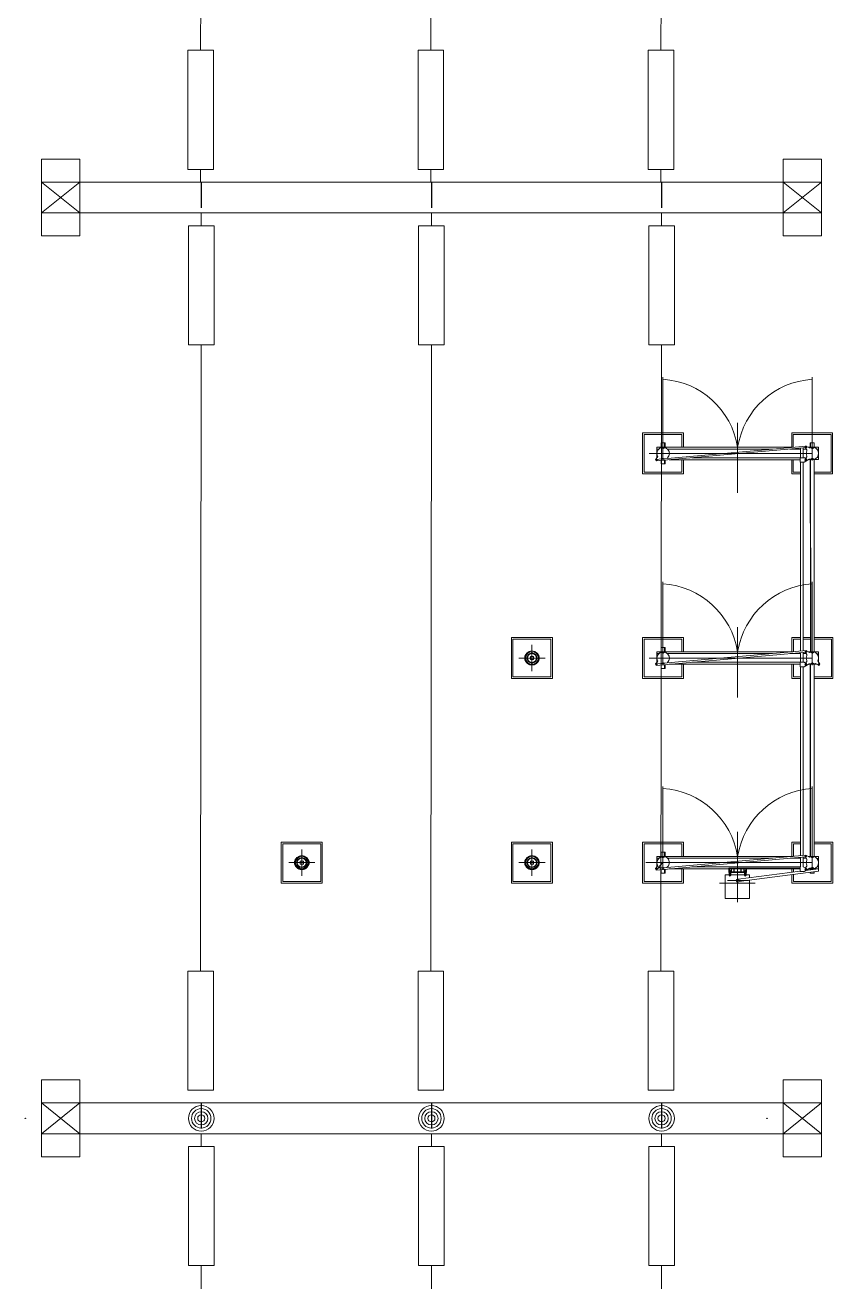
# Model space of a CAD drawing. Header units: metres. Extents: x 252 to 379, y 116 to 201.
# Drawn here: x 320.11 to 335.9, y 138.37 to 162.94 of the extents above; entities that cross this region are included whole.
import ezdxf

# ---------------------------------------------------------------- set-up
doc = ezdxf.new("R2010")
doc.units = ezdxf.units.M
doc.linetypes.add('ACAD_ISO10W100', pattern=[18.5, 12, -3, 0.5, -3])
doc.linetypes.add('DASHED', pattern=[0.75, 0.5, -0.25])
for name, color, linetype, lineweight in [('C-ESTRUCTURA', 94, 'Continuous', 9), ('E-CONDUCTOR', 40, 'Continuous', 15), ('KOMPONENTE', 7, 'Continuous', 5), ('L-STRUCTUR_SET_A', 94, 'Continuous', 9)]:
    doc.layers.add(name, color=color, linetype=linetype, lineweight=lineweight)
doc.layers.add('ESTRUCTURAS', color=1, linetype='Continuous')
doc.layers.add('NOPRINT', color=13, linetype='DASHED', plot=False)

# ---------------------------------------------------------------- blocks, each defined once
blk = doc.blocks.new('set_2s_1d')
at = {"layer": 'C-ESTRUCTURA'}
for p, q in [((5.679, 2.251), (5.679, 0.751)), ((6.429, 2.251), (5.679, 2.251)), ((5.679, 2.251), (5.679, 0.751)), ((6.429, 2.251), (5.679, 2.251)), ((6.429, 2.251), (6.429, 0.751)), ((6.429, 2.251), (6.429, 0.751)), ((20.179, 2.251), (20.179, 0.751)), ((20.929, 2.251), (20.179, 2.251)), ((20.179, 2.251), (20.179, 0.751)), ((20.929, 2.251), (20.179, 2.251)), ((20.929, 2.251), (20.929, 0.751)), ((20.929, 2.251), (20.929, 0.751)), ((5.679, 1.201), (6.429, 1.801)), ((6.429, 1.201), (5.679, 1.801)), ((5.679, 1.201), (6.429, 1.801)), ((6.429, 1.201), (5.679, 1.801)), ((6.429, 1.801), (20.179, 1.801)), ((6.429, 1.801), (20.179, 1.801)), ((20.179, 1.201), (20.929, 1.801)), ((20.929, 1.201), (20.179, 1.801)), ((20.179, 1.201), (20.929, 1.801)), ((20.929, 1.201), (20.179, 1.801)), ((6.429, 1.201), (20.179, 1.201)), ((6.429, 1.201), (20.179, 1.201)), ((6.429, 0.751), (5.679, 0.751)), ((6.429, 0.751), (5.679, 0.751)), ((20.929, 0.751), (20.179, 0.751)), ((20.929, 0.751), (20.179, 0.751)), ((5.679, -15.749), (5.679, -17.249)), ((6.429, -15.749), (5.679, -15.749)), ((5.679, -15.749), (5.679, -17.249)), ((6.429, -15.749), (5.679, -15.749)), ((6.429, -15.749), (6.429, -17.249)), ((6.429, -15.749), (6.429, -17.249)), ((20.179, -15.749), (20.179, -17.249)), ((20.929, -15.749), (20.179, -15.749)), ((20.179, -15.749), (20.179, -17.249)), ((20.929, -15.749), (20.179, -15.749)), ((20.929, -15.749), (20.929, -17.249)), ((20.929, -15.749), (20.929, -17.249)), ((5.679, -16.799), (6.429, -16.199)), ((6.429, -16.799), (5.679, -16.199)), ((5.679, -16.799), (6.429, -16.199)), ((6.429, -16.799), (5.679, -16.199)), ((6.429, -16.199), (20.179, -16.199)), ((6.429, -16.199), (20.179, -16.199)), ((20.179, -16.799), (20.929, -16.199)), ((20.929, -16.799), (20.179, -16.199)), ((20.179, -16.799), (20.929, -16.199)), ((20.929, -16.799), (20.179, -16.199)), ((6.429, -16.799), (20.179, -16.799)), ((6.429, -16.799), (20.179, -16.799)), ((6.429, -17.249), (5.679, -17.249)), ((6.429, -17.249), (5.679, -17.249)), ((20.929, -17.249), (20.179, -17.249)), ((20.929, -17.249), (20.179, -17.249))]:
    blk.add_line(p, q, dxfattribs=at)
at = {"layer": 'C-ESTRUCTURA', "flags": 128}
for points in [[(5.679, 1.801), (6.429, 1.801)], [(5.679, 1.801), (6.429, 1.801)], [(20.179, 1.801), (20.929, 1.801)], [(20.179, 1.801), (20.929, 1.801)], [(5.679, 1.201), (6.429, 1.201)], [(5.679, 1.201), (6.429, 1.201)], [(20.179, 1.201), (20.929, 1.201)], [(20.179, 1.201), (20.929, 1.201)], [(5.679, -16.199), (6.429, -16.199)], [(5.679, -16.199), (6.429, -16.199)], [(20.179, -16.199), (20.929, -16.199)], [(20.179, -16.199), (20.929, -16.199)], [(5.679, -16.799), (6.429, -16.799)], [(5.679, -16.799), (6.429, -16.799)], [(20.179, -16.799), (20.929, -16.799)], [(20.179, -16.799), (20.929, -16.799)]]:
    blk.add_lwpolyline(points, dxfattribs=at)
at = {"layer": 'E-CONDUCTOR'}
for p, q in [((8.792, 4.381), (8.804, 16.621)), ((13.292, 4.381), (13.304, 16.621)), ((17.792, 4.381), (17.804, 16.621)), ((9.042, 4.381), (8.542, 4.381)), ((8.542, 4.381), (8.542, 2.051)), ((9.042, 2.051), (9.042, 4.381)), ((13.542, 4.381), (13.042, 4.381)), ((13.042, 4.381), (13.042, 2.051)), ((13.542, 2.051), (13.542, 4.381)), ((18.042, 4.381), (17.542, 4.381)), ((17.542, 4.381), (17.542, 2.051)), ((18.042, 2.051), (18.042, 4.381)), ((8.542, 2.051), (9.042, 2.051)), ((8.792, 1.801), (8.792, 2.051)), ((13.042, 2.051), (13.542, 2.051)), ((13.292, 1.801), (13.292, 2.051)), ((17.542, 2.051), (18.042, 2.051)), ((17.792, 1.801), (17.792, 2.051)), ((8.804, 1.201), (8.804, 0.951)), ((13.304, 1.201), (13.304, 0.951)), ((17.804, 1.201), (17.804, 0.951)), ((8.554, -1.379), (8.554, 0.951)), ((8.554, 0.951), (9.054, 0.951)), ((9.054, 0.951), (9.054, -1.379)), ((13.054, -1.379), (13.054, 0.951)), ((13.054, 0.951), (13.554, 0.951)), ((13.554, 0.951), (13.554, -1.379)), ((17.554, -1.379), (17.554, 0.951)), ((17.554, 0.951), (18.054, 0.951)), ((18.054, 0.951), (18.054, -1.379)), ((9.054, -1.379), (8.554, -1.379)), ((8.792, -13.619), (8.804, -1.379)), ((13.554, -1.379), (13.054, -1.379)), ((13.292, -13.619), (13.304, -1.379)), ((18.054, -1.379), (17.554, -1.379)), ((17.792, -13.619), (17.804, -1.379)), ((9.042, -13.619), (8.542, -13.619)), ((8.542, -13.619), (8.542, -15.949)), ((9.042, -15.949), (9.042, -13.619)), ((13.542, -13.619), (13.042, -13.619)), ((13.042, -13.619), (13.042, -15.949)), ((13.542, -15.949), (13.542, -13.619)), ((18.042, -13.619), (17.542, -13.619)), ((17.542, -13.619), (17.542, -15.949)), ((18.042, -15.949), (18.042, -13.619)), ((8.542, -15.949), (9.042, -15.949)), ((13.042, -15.949), (13.542, -15.949)), ((17.542, -15.949), (18.042, -15.949)), ((8.804, -16.799), (8.804, -17.049)), ((13.304, -16.799), (13.304, -17.049)), ((17.804, -16.799), (17.804, -17.049)), ((8.554, -19.379), (8.554, -17.049)), ((8.554, -17.049), (9.054, -17.049)), ((9.054, -17.049), (9.054, -19.379)), ((13.054, -19.379), (13.054, -17.049)), ((13.054, -17.049), (13.554, -17.049)), ((13.554, -17.049), (13.554, -19.379)), ((17.554, -19.379), (17.554, -17.049)), ((17.554, -17.049), (18.054, -17.049)), ((18.054, -17.049), (18.054, -19.379)), ((9.054, -19.379), (8.554, -19.379)), ((8.792, -31.619), (8.804, -19.379)), ((13.554, -19.379), (13.054, -19.379)), ((13.292, -31.619), (13.304, -19.379)), ((18.054, -19.379), (17.554, -19.379)), ((17.792, -31.619), (17.804, -19.379))]:
    blk.add_line(p, q, dxfattribs=at)
for centre, radius in [((8.804, -16.499), 0.25), ((8.804, -16.499), 0.19), ((8.804, -16.499), 0.13), ((8.804, -16.499), 0.07), ((13.304, -16.499), 0.25), ((13.304, -16.499), 0.19), ((13.304, -16.499), 0.13), ((13.304, -16.499), 0.07), ((17.804, -16.499), 0.25), ((17.804, -16.499), 0.19), ((17.804, -16.499), 0.13), ((17.804, -16.499), 0.07)]:
    blk.add_circle(centre, radius, dxfattribs=at)
at = {"layer": 'ESTRUCTURAS'}
for centre in [(5.364, -16.499), (19.864, -16.499)]:
    blk.add_circle(centre, 0.00371, dxfattribs=at)
at = {"layer": 'KOMPONENTE', "color": 1}
for p, q in [((17.831, -3.642), (17.831, -2.013)), ((20.751, -3.642), (20.751, -2.013)), ((19.291, -4.272), (19.291, -3.131)), ((17.75, -3.415), (17.714, -3.415)), ((17.796, -3.295), (17.796, -3.379)), ((17.861, -3.395), (17.801, -3.395)), ((17.831, -3.36), (17.831, -3.425)), ((17.863, -3.295), (17.863, -3.379)), ((17.871, -3.295), (17.871, -3.379)), ((20.522, -3.397), (20.522, -3.583)), ((20.569, -3.583), (20.569, -3.392)), ((20.63, -3.415), (20.569, -3.415)), ((20.615, -3.39), (20.641, -3.432)), ((20.686, -3.388), (20.639, -3.362)), ((20.711, -3.295), (20.711, -3.379)), ((20.718, -3.295), (20.718, -3.379)), ((20.721, -3.395), (20.781, -3.395)), ((20.751, -3.355), (20.751, -3.42)), ((20.786, -3.295), (20.786, -3.379)), ((20.874, -3.418), (20.841, -3.418)), ((17.561, -3.5), (20.751, -3.5)), ((17.723, -3.572), (17.688, -3.617)), ((17.796, -3.636), (17.796, -3.705)), ((17.861, -3.605), (17.801, -3.605)), ((17.831, -3.575), (17.831, -3.635)), ((17.863, -3.63), (17.863, -3.705)), ((17.871, -3.63), (17.871, -3.705)), ((18.395, -3.584), (20.597, -3.584)), ((20.522, -3.673), (20.521, -5.072)), ((20.569, -4.864), (20.569, -3.673)), ((20.641, -3.567), (20.618, -3.601)), ((20.711, -3.622), (20.711, -4.862)), ((20.718, -3.622), (20.718, -5.344)), ((20.721, -3.605), (20.781, -3.605)), ((20.751, -3.575), (20.751, -3.635)), ((20.786, -3.622), (20.786, -5.344)), ((20.841, -3.583), (20.874, -3.583)), ((20.569, -7.362), (20.571, -4.864)), ((20.713, -4.862), (20.713, -7.379)), ((20.523, -5.072), (20.522, -7.366)), ((20.721, -5.344), (20.721, -7.379)), ((20.788, -5.344), (20.788, -7.379)), ((17.831, -7.642), (17.831, -6.013)), ((20.751, -7.642), (20.751, -6.013)), ((17.796, -7.379), (17.796, -7.295)), ((17.831, -7.365), (17.831, -7.425)), ((17.863, -7.379), (17.863, -7.295)), ((17.871, -7.379), (17.871, -7.295)), ((19.291, -8.272), (19.291, -7.131)), ((20.686, -7.388), (20.639, -7.362)), ((20.751, -7.365), (20.751, -7.425)), ((17.561, -7.5), (20.079, -7.5)), ((17.561, -7.5), (20.751, -7.5)), ((17.723, -7.572), (17.688, -7.617)), ((17.75, -7.415), (17.714, -7.415)), ((17.861, -7.395), (17.801, -7.395)), ((17.861, -7.605), (17.801, -7.605)), ((17.831, -7.575), (17.831, -7.635)), ((17.891, -7.5), (17.846, -7.5)), ((18.395, -7.584), (20.594, -7.583)), ((20.522, -7.397), (20.522, -7.403)), ((20.522, -7.402), (20.522, -7.583)), ((20.522, -7.403), (20.522, -7.583)), ((20.569, -7.396), (20.569, -7.392)), ((20.569, -7.583), (20.569, -7.395)), ((20.569, -7.583), (20.569, -7.396)), ((20.63, -7.415), (20.569, -7.415)), ((20.615, -7.39), (20.641, -7.432)), ((20.615, -7.39), (20.641, -7.432)), ((20.641, -7.567), (20.618, -7.601)), ((20.721, -7.395), (20.781, -7.395)), ((20.721, -7.605), (20.781, -7.605)), ((20.751, -7.575), (20.751, -7.635)), ((20.872, -7.643), (20.813, -7.607)), ((20.874, -7.418), (20.841, -7.418)), ((20.896, -7.619), (20.862, -7.555)), ((17.796, -7.636), (17.796, -7.705)), ((17.863, -7.63), (17.863, -7.705)), ((17.871, -7.629), (17.871, -7.705)), ((20.522, -7.673), (20.522, -11.366)), ((20.569, -11.362), (20.569, -7.673)), ((20.711, -7.622), (20.711, -11.379)), ((20.718, -7.622), (20.718, -11.379)), ((20.786, -7.622), (20.786, -11.379)), ((17.831, -11.642), (17.831, -10.013)), ((20.751, -11.642), (20.751, -10.013)), ((20.751, -11.642), (20.751, -10.7)), ((17.796, -11.379), (17.796, -11.295)), ((17.863, -11.379), (17.863, -11.295)), ((17.871, -11.379), (17.871, -11.295)), ((19.291, -12.272), (19.291, -11.131)), ((17.498, -11.5), (20.751, -11.5)), ((17.75, -11.415), (17.714, -11.415)), ((17.831, -11.5), (17.721, -11.612)), ((17.861, -11.395), (17.801, -11.395)), ((17.831, -11.425), (17.831, -11.365)), ((20.522, -11.397), (20.522, -11.583)), ((20.569, -11.415), (20.569, -11.393)), ((20.569, -11.583), (20.569, -11.393)), ((20.63, -11.415), (20.569, -11.415)), ((20.615, -11.39), (20.641, -11.432)), ((20.686, -11.388), (20.639, -11.362)), ((20.721, -11.395), (20.781, -11.395)), ((20.751, -11.425), (20.751, -11.365)), ((20.874, -11.418), (20.841, -11.418)), ((17.723, -11.571), (17.688, -11.617)), ((17.796, -11.636), (17.796, -11.705)), ((17.861, -11.605), (17.801, -11.605)), ((17.831, -11.638), (17.831, -11.573)), ((17.863, -11.63), (17.863, -11.705)), ((17.871, -11.629), (17.871, -11.705)), ((18.396, -11.583), (20.522, -11.583)), ((19.116, -11.61), (19.116, -11.69)), ((19.171, -11.61), (19.116, -11.61)), ((19.466, -11.681), (19.116, -11.681)), ((19.466, -11.69), (19.116, -11.69)), ((19.13, -11.691), (19.13, -11.682)), ((19.136, -11.661), (19.136, -11.67)), ((19.136, -11.672), (19.136, -11.681)), ((19.137, -11.691), (19.137, -11.682)), ((19.141, -11.63), (19.141, -11.769)), ((19.145, -11.691), (19.145, -11.682)), ((19.147, -11.661), (19.147, -11.67)), ((19.147, -11.672), (19.147, -11.681)), ((19.152, -11.691), (19.152, -11.682)), ((19.226, -11.61), (19.171, -11.61)), ((19.171, -11.622), (19.171, -11.69)), ((19.218, -11.622), (19.218, -11.69)), ((19.356, -11.61), (19.226, -11.61)), ((19.226, -11.622), (19.226, -11.69)), ((19.303, -11.823), (20.515, -11.668)), ((20.874, -11.665), (19.315, -11.868)), ((19.356, -11.61), (19.411, -11.61)), ((19.356, -11.622), (19.356, -11.69)), ((19.363, -11.622), (19.363, -11.69)), ((19.411, -11.61), (20.515, -11.61)), ((19.411, -11.622), (19.411, -11.69)), ((19.43, -11.691), (19.43, -11.682)), ((19.436, -11.661), (19.436, -11.67)), ((19.436, -11.672), (19.436, -11.681)), ((19.437, -11.691), (19.437, -11.682)), ((19.441, -11.63), (19.441, -11.769)), ((19.445, -11.691), (19.445, -11.682)), ((19.447, -11.661), (19.447, -11.67)), ((19.447, -11.672), (19.447, -11.681)), ((19.452, -11.691), (19.452, -11.682)), ((19.466, -11.622), (19.466, -11.69)), ((20.641, -11.567), (20.618, -11.601)), ((20.62, -11.655), (20.874, -11.622)), ((20.711, -11.622), (20.711, -11.647)), ((20.711, -11.697), (20.711, -11.705)), ((20.718, -11.622), (20.718, -11.645)), ((20.718, -11.695), (20.718, -11.705)), ((20.721, -11.605), (20.781, -11.605)), ((20.751, -11.64), (20.751, -11.575)), ((20.786, -11.622), (20.786, -11.632)), ((20.786, -11.682), (20.786, -11.705)), ((20.841, -11.583), (20.874, -11.583)), ((20.842, -11.671), (20.874, -11.665)), ((20.874, -11.665), (20.874, -11.622)), ((19.501, -11.851), (19.09, -11.851))]:
    blk.add_line(p, q, dxfattribs=at)
at = {"layer": 'KOMPONENTE', "color": 1, "linetype": 'ACAD_ISO10W100', "ltscale": 0.5}
for p, q in [((15.27, -7.756), (15.27, -7.244)), ((15.526, -7.5), (15.014, -7.5)), ((10.77, -11.756), (10.77, -11.244)), ((15.27, -11.756), (15.27, -11.244)), ((11.026, -11.5), (10.514, -11.5)), ((15.526, -11.5), (15.014, -11.5))]:
    blk.add_line(p, q, dxfattribs=at)
at = {"layer": 'KOMPONENTE', "color": 1}
for points in [[(19.291, -2.9), (19.291, -3.6)], [(20.64, -3.356), (20.644, -3.386), (17.695, -3.645), (17.688, -3.617), (17.821, -3.605)], [(20.372, -3.379), (17.714, -3.379), (17.714, -3.584)], [(17.871, -3.295), (17.796, -3.295)], [(17.842, -3.604), (20.64, -3.356)], [(19.971, -3.415), (17.921, -3.415)], [(20.424, -3.415), (20.313, -3.415)], [(20.522, -3.415), (20.424, -3.415)], [(20.675, -3.622), (20.874, -3.622), (20.874, -3.379), (20.669, -3.379)], [(20.786, -3.295), (20.711, -3.295)], [(17.953, -3.623), (20.517, -3.623)], [(20.515, -3.583), (20.515, -3.673), (20.589, -3.673), (20.69, -3.614)], [(20.594, -3.583), (20.637, -3.614)], [(17.871, -3.705), (17.796, -3.705)], [(19.291, -6.9), (19.291, -7.6)], [(20.638, -7.356), (20.642, -7.386), (17.695, -7.645), (17.688, -7.617), (17.82, -7.605)], [(17.871, -7.295), (17.796, -7.295)], [(17.842, -7.604), (20.638, -7.356)], [(20.37, -7.379), (17.714, -7.379), (17.714, -7.584)], [(19.97, -7.415), (17.921, -7.415)], [(20.424, -7.415), (20.314, -7.415)], [(20.522, -7.415), (20.424, -7.415)], [(20.515, -7.583), (20.515, -7.673), (20.589, -7.673), (20.69, -7.614)], [(20.594, -7.583), (20.637, -7.614)], [(20.874, -7.578), (20.874, -7.379), (20.669, -7.379)], [(17.871, -7.705), (17.796, -7.705)], [(17.953, -7.623), (20.515, -7.623)], [(20.675, -7.622), (20.838, -7.622)], [(19.291, -10.9), (19.291, -11.6)], [(17.871, -11.295), (17.796, -11.295)], [(20.623, -11.357), (20.627, -11.387), (17.695, -11.645), (17.688, -11.617), (17.82, -11.605)], [(17.714, -11.5), (17.714, -11.379), (19.449, -11.379)], [(20.378, -11.379), (17.714, -11.379), (17.714, -11.583)], [(17.842, -11.603), (20.623, -11.357)], [(19.971, -11.415), (17.921, -11.415)], [(20.424, -11.415), (20.315, -11.415)], [(20.522, -11.415), (20.424, -11.415)], [(20.675, -11.622), (20.874, -11.622), (20.874, -11.379), (20.669, -11.379)], [(17.871, -11.705), (17.796, -11.705)], [(17.953, -11.622), (20.515, -11.622)], [(19.522, -11.779), (19.522, -11.736), (19.049, -11.736), (19.049, -12.199), (19.522, -12.199), (19.522, -11.841)], [(19.127, -11.67), (19.127, -11.661)], [(19.127, -11.681), (19.127, -11.672)], [(19.13, -11.682), (19.152, -11.682)], [(19.131, -11.66), (19.151, -11.66)], [(19.131, -11.671), (19.151, -11.671)], [(19.131, -11.671), (19.151, -11.671)], [(19.14, -11.67), (19.14, -11.661)], [(19.14, -11.681), (19.14, -11.672)], [(19.155, -11.67), (19.155, -11.661)], [(19.155, -11.681), (19.155, -11.672)], [(19.291, -11.55), (19.291, -12.25)], [(19.427, -11.67), (19.427, -11.661)], [(19.427, -11.681), (19.427, -11.672)], [(19.43, -11.682), (19.452, -11.682)], [(19.431, -11.66), (19.451, -11.66)], [(19.431, -11.671), (19.451, -11.671)], [(19.431, -11.671), (19.451, -11.671)], [(19.44, -11.67), (19.44, -11.661)], [(19.44, -11.681), (19.44, -11.672)], [(19.455, -11.67), (19.455, -11.661)], [(19.455, -11.681), (19.455, -11.672)], [(19.522, -11.795), (19.522, -11.779)], [(20.515, -11.583), (20.515, -11.673), (20.589, -11.673), (20.69, -11.613)], [(20.569, -11.583), (20.637, -11.614)], [(20.786, -11.705), (20.711, -11.705)], [(18.936, -11.9), (19.636, -11.9)]]:
    blk.add_lwpolyline(points, dxfattribs=at)
for points in [[(15.301, -7.532), (15.301, -7.469), (15.238, -7.469), (15.238, -7.532)], [(10.801, -11.532), (10.801, -11.469), (10.738, -11.469), (10.738, -11.532)], [(15.301, -11.532), (15.301, -11.469), (15.238, -11.469), (15.238, -11.532)], [(19.126, -11.704), (19.13, -11.691), (19.152, -11.691), (19.156, -11.704)], [(19.126, -11.704), (19.126, -11.753), (19.156, -11.753), (19.156, -11.704)], [(19.13, -11.71), (19.13, -11.749), (19.135, -11.749), (19.135, -11.71)], [(19.152, -11.71), (19.152, -11.749), (19.146, -11.749), (19.146, -11.71)], [(19.426, -11.704), (19.43, -11.691), (19.452, -11.691), (19.456, -11.704)], [(19.426, -11.704), (19.426, -11.753), (19.456, -11.753), (19.456, -11.704)], [(19.43, -11.71), (19.43, -11.749), (19.435, -11.749), (19.435, -11.71)], [(19.452, -11.71), (19.452, -11.749), (19.446, -11.749), (19.446, -11.71)]]:
    blk.add_lwpolyline(points, close=True, dxfattribs=at)
for points in [[(19.131, -11.66), (19.131, -11.658, -0.414214), (19.135, -11.654), (19.146, -11.654, -0.414214), (19.15, -11.658), (19.15, -11.66)], [(19.431, -11.66), (19.431, -11.658, -0.414214), (19.435, -11.654), (19.446, -11.654, -0.414214), (19.45, -11.658), (19.45, -11.66)]]:
    blk.add_lwpolyline(points, format="xyb", close=True, dxfattribs=at)
for centre, radius in [((17.831, -3.395), 0.011), ((20.625, -3.372), 0.0149), ((20.625, -3.372), 0.00347), ((20.751, -3.395), 0.011), ((17.706, -3.629), 0.0137), ((17.706, -3.629), 0.00347), ((17.831, -3.605), 0.011), ((20.626, -3.629), 0.0188), ((20.626, -3.629), 0.0149), ((20.626, -3.629), 0.00347), ((20.751, -3.605), 0.011), ((15.269, -7.5), 0.138), ((20.625, -7.372), 0.0149), ((20.625, -7.372), 0.00347), ((15.27, -7.5), 0.121), ((15.27, -7.5), 0.098), ((15.269, -7.5), 0.0875), ((15.269, -7.5), 0.0875), ((17.706, -7.629), 0.0137), ((17.831, -7.395), 0.011), ((17.831, -7.605), 0.011), ((20.626, -7.629), 0.0188), ((20.626, -7.629), 0.0149), ((20.751, -7.395), 0.011), ((20.751, -7.605), 0.011), ((20.88, -7.627), 0.0181), ((20.88, -7.627), 0.0122), ((17.706, -7.629), 0.00347), ((20.626, -7.629), 0.00347), ((20.88, -7.627), 0.00385), ((10.769, -11.5), 0.138), ((10.77, -11.5), 0.121), ((10.77, -11.5), 0.098), ((10.769, -11.5), 0.0875), ((10.769, -11.5), 0.0875), ((15.269, -11.5), 0.138), ((15.27, -11.5), 0.121), ((15.27, -11.5), 0.098), ((15.269, -11.5), 0.0875), ((15.269, -11.5), 0.0875), ((17.831, -11.395), 0.011), ((20.625, -11.372), 0.0149), ((20.625, -11.372), 0.00347), ((20.751, -11.395), 0.011), ((17.706, -11.629), 0.0137), ((17.706, -11.629), 0.00347), ((17.831, -11.605), 0.011), ((20.626, -11.629), 0.0188), ((20.626, -11.629), 0.0149), ((20.626, -11.629), 0.00347), ((20.751, -11.605), 0.011), ((19.291, -11.851), 0.0303)]:
    blk.add_circle(centre, radius, dxfattribs=at)
for centre, radius, start, end in [((17.731, -3.627), 1.579, 9.0214, 86.3827), ((20.851, -3.627), 1.579, 93.6173, 170.9786), ((17.835, -3.501), 0.121, 315.7119, 205.0789), ((20.623, -3.443), 0.021, 337.9759, 31.0904), ((20.697, -3.368), 0.0226, 242.0848, 289.5903), ((20.753, -3.5), 0.121, 247.2448, 113.8398), ((17.709, -3.56), 0.0188, 322.2053, 25.0789), ((20.753, -3.5), 0.121, 155.88, 205.0147), ((20.624, -3.557), 0.02, 329.5265, 23.9199), ((20.7, -3.63), 0.0191, 65.3962, 121.3052), ((17.731, -7.627), 1.579, 9.0214, 86.3827), ((20.851, -7.627), 1.579, 93.6173, 170.9786), ((17.835, -7.501), 0.121, 315.7119, 205.0789), ((17.709, -7.56), 0.0188, 322.2053, 25.0789), ((20.753, -7.5), 0.121, 155.88, 205.0147), ((20.623, -7.443), 0.021, 337.9759, 31.0904), ((20.624, -7.557), 0.02, 329.5265, 15.8454), ((20.697, -7.369), 0.0224, 239.7926, 289.6324), ((20.7, -7.636), 0.0248, 75.9212, 114.2126), ((20.753, -7.5), 0.121, 334.4508, 113.8398), ((20.753, -7.5), 0.121, 247.2448, 298.1404), ((20.812, -7.61), 0.003, 59.0322, 118.1404), ((20.865, -7.554), 0.003, 154.4508, 207.7585), ((17.731, -11.627), 1.579, 9.0214, 86.3827), ((20.851, -11.627), 1.579, 93.6173, 170.9786), ((17.835, -11.501), 0.121, 307.0829, 205.0141), ((20.753, -11.501), 0.121, 155.88, 205.0147), ((20.622, -11.443), 0.022, 338.3098, 30.5019), ((20.697, -11.368), 0.0226, 242.0848, 289.5903), ((20.753, -11.5), 0.121, 247.2448, 113.8398), ((17.709, -11.56), 0.0188, 322.2053, 25.0789), ((17.831, -11.5), 0.117, 225.558, 247.1618), ((19.131, -11.669), 0.00845, 58.704, 121.296), ((19.131, -11.663), 0.00845, 238.704, 301.296), ((19.131, -11.679), 0.00845, 58.704, 121.296), ((19.131, -11.673), 0.00845, 238.704, 301.296), ((19.141, -11.673), 0.0125, 64.3953, 115.6059), ((19.141, -11.658), 0.0125, 244.3941, 295.6047), ((19.141, -11.683), 0.0125, 64.3953, 115.6059), ((19.141, -11.669), 0.0125, 244.3941, 295.6047), ((19.151, -11.669), 0.00845, 58.7026, 121.2974), ((19.151, -11.663), 0.00845, 238.7026, 301.2974), ((19.151, -11.679), 0.00845, 58.7026, 121.2974), ((19.151, -11.673), 0.00845, 238.7026, 301.2974), ((19.431, -11.669), 0.00845, 58.704, 121.296), ((19.431, -11.663), 0.00845, 238.704, 301.296), ((19.431, -11.679), 0.00845, 58.704, 121.296), ((19.431, -11.673), 0.00845, 238.704, 301.296), ((19.441, -11.673), 0.0125, 64.3953, 115.6059), ((19.441, -11.658), 0.0125, 244.3941, 295.6047), ((19.441, -11.683), 0.0125, 64.3953, 115.6059), ((19.441, -11.669), 0.0125, 244.3941, 295.6047), ((19.451, -11.669), 0.00845, 58.7026, 121.2974), ((19.451, -11.663), 0.00845, 238.7026, 301.2974), ((19.451, -11.679), 0.00845, 58.7026, 121.2974), ((19.451, -11.673), 0.00845, 238.7026, 301.2974), ((20.625, -11.557), 0.0189, 328.708, 16.1426), ((20.7, -11.63), 0.0191, 65.3962, 121.3052)]:
    blk.add_arc(centre, radius, start, end, dxfattribs=at)
at = {"layer": 'L-STRUCTUR_SET_A'}
for points in [[(18.231, -3.623), (18.231, -3.9), (17.431, -3.9), (17.431, -3.1), (18.231, -3.1), (18.231, -3.379)], [(18.201, -3.623), (18.201, -3.87), (17.461, -3.87), (17.461, -3.13), (18.201, -3.13), (18.201, -3.379)], [(20.349, -3.379), (20.349, -3.1), (21.149, -3.1), (21.149, -3.9), (20.786, -3.9)], [(20.379, -3.379), (20.379, -3.13), (21.119, -3.13), (21.119, -3.87), (20.786, -3.87)], [(20.522, -3.9), (20.349, -3.9), (20.349, -3.623)], [(20.522, -3.87), (20.379, -3.87), (20.379, -3.623)], [(20.718, -3.87), (20.711, -3.87)], [(20.718, -3.9), (20.711, -3.9)], [(15.669, -7.623), (15.669, -7.9), (14.869, -7.9), (14.869, -7.1), (15.669, -7.1), (15.669, -7.623)], [(18.233, -7.623), (18.233, -7.9), (17.433, -7.9), (17.433, -7.1), (18.233, -7.1), (18.233, -7.379)], [(20.353, -7.379), (20.353, -7.1), (20.522, -7.1)], [(20.569, -7.1), (20.713, -7.1)], [(20.788, -7.1), (21.153, -7.1), (21.153, -7.9), (20.786, -7.9)], [(15.639, -7.379), (15.639, -7.87), (14.899, -7.87), (14.899, -7.13), (15.639, -7.13), (15.639, -7.379)], [(18.203, -7.623), (18.203, -7.87), (17.463, -7.87), (17.463, -7.13), (18.203, -7.13), (18.203, -7.379)], [(20.383, -7.378), (20.383, -7.13), (20.522, -7.13)], [(20.569, -7.13), (20.713, -7.13)], [(20.788, -7.13), (21.123, -7.13), (21.123, -7.87), (20.786, -7.87)], [(20.522, -7.9), (20.353, -7.9), (20.353, -7.623)], [(20.522, -7.87), (20.383, -7.87), (20.383, -7.623)], [(20.718, -7.87), (20.711, -7.87)], [(20.718, -7.9), (20.711, -7.9)], [(11.169, -11.623), (11.169, -11.9), (10.369, -11.9), (10.369, -11.1), (11.169, -11.1), (11.169, -11.623)], [(11.139, -11.379), (11.139, -11.87), (10.399, -11.87), (10.399, -11.13), (11.139, -11.13), (11.139, -11.379)], [(15.669, -11.623), (15.669, -11.9), (14.869, -11.9), (14.869, -11.1), (15.669, -11.1), (15.669, -11.623)], [(15.639, -11.379), (15.639, -11.87), (14.899, -11.87), (14.899, -11.13), (15.639, -11.13), (15.639, -11.379)], [(18.231, -11.622), (18.231, -11.9), (17.431, -11.9), (17.431, -11.1), (18.231, -11.1), (18.231, -11.379)], [(18.201, -11.622), (18.201, -11.87), (17.461, -11.87), (17.461, -11.13), (18.201, -11.13), (18.201, -11.379)], [(20.351, -11.379), (20.351, -11.1), (20.52, -11.1)], [(20.784, -11.1), (21.151, -11.1), (21.151, -11.9), (20.351, -11.9), (20.351, -11.733)], [(20.381, -11.379), (20.381, -11.13), (20.52, -11.13)], [(20.784, -11.13), (21.121, -11.13), (21.121, -11.87), (20.381, -11.87), (20.381, -11.729)], [(20.716, -11.1), (20.709, -11.1)], [(20.716, -11.13), (20.709, -11.13)], [(20.351, -11.689), (20.351, -11.622)], [(20.381, -11.685), (20.381, -11.622)]]:
    blk.add_lwpolyline(points, dxfattribs=at)
at = {"layer": 'NOPRINT'}
for p, q in [((8.804, 1.801), (8.804, 1.201)), ((8.804, 1.801), (8.804, 1.201)), ((13.304, 1.801), (13.304, 1.201)), ((13.304, 1.801), (13.304, 1.201)), ((17.804, 1.801), (17.804, 1.201)), ((17.804, 1.801), (17.804, 1.201)), ((8.804, -16.199), (8.804, -16.799)), ((8.804, -16.199), (8.804, -16.799)), ((13.304, -16.199), (13.304, -16.799)), ((13.304, -16.199), (13.304, -16.799)), ((17.804, -16.199), (17.804, -16.799)), ((17.804, -16.199), (17.804, -16.799))]:
    blk.add_line(p, q, dxfattribs=at)
for centre in [(15.27, -7.5), (10.77, -11.5), (15.27, -11.5)]:
    blk.add_circle(centre, 0.137, dxfattribs=at)

msp = doc.modelspace()

# ---------------------------------------------------------------- block references
msp.add_blockref('set_2s_1d', (314.746, 158.065))

doc.saveas('drawing.dxf')
